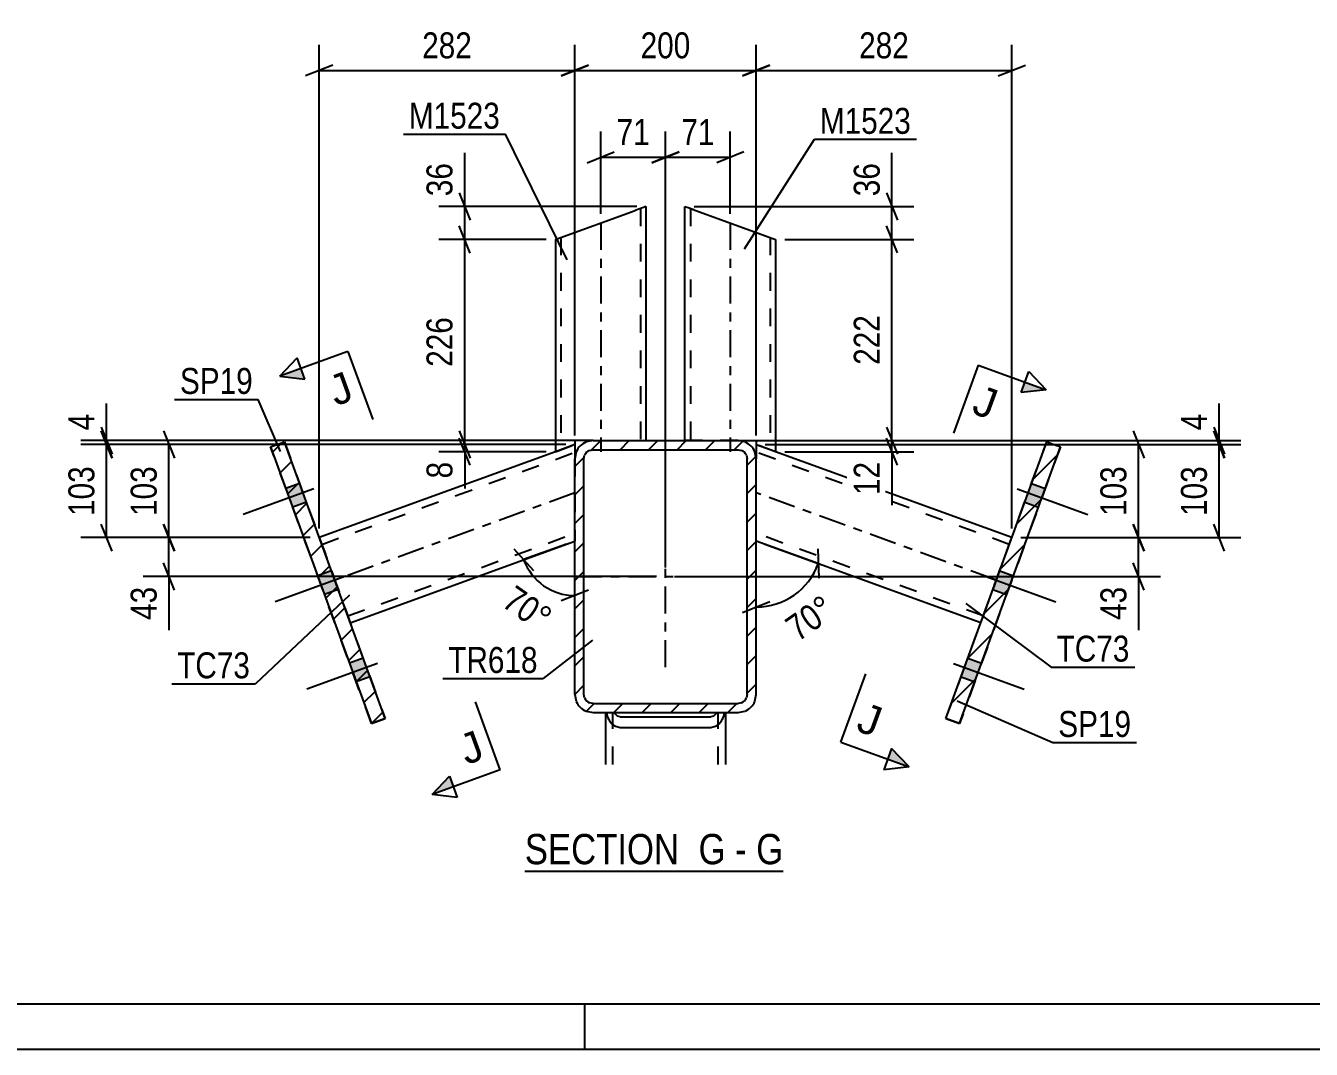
# Model space of a CAD drawing. Header units: millimetres. Extents: x -93 to 748, y -451 to 143.
# Drawn here: x 266 to 407.8, y -450.9 to -337.9 of the extents above; entities that cross this region are included whole.
import ezdxf

# ---------------------------------------------------------------- set-up
doc = ezdxf.new("R2010")
doc.units = ezdxf.units.MM
doc.linetypes.add('DXK_LINE_DOT2', pattern=[3.9198, 1.9599, -1.9599])
doc.linetypes.add('DXK_LINE_DOT3', pattern=[5.9187, 2.979, -0.9799, 0.9799, -0.9799])
doc.styles.add('Arial', font='ARIAL.TTF', dxfattribs={"height": 0.2})
doc.styles.add('Arial Narrow', font='ARIALN.TTF', dxfattribs={"height": 0.2})

# ---------------------------------------------------------------- blocks, each defined once
blk = doc.blocks.new('Unknown-761544515-18 - 4533')
at = {"color": 6, "linetype": 'Continuous'}
blk.add_line((321.03, -431.19), (349.53, -431.19), dxfattribs=at)
at = {"color": 0, "linetype": 'Continuous'}
for points in [[(339.14, -430.44), (339.14, -426.94), (321.03, -426.94), (321.03, -430.44)], [(343.17, -430.44), (343.17, -426.94), (340.19, -426.94), (340.19, -430.44)], [(345.5, -430.44), (345.5, -426.94), (344.22, -426.94), (344.22, -430.44)], [(349.53, -430.44), (349.53, -426.94), (346.55, -426.94), (346.55, -430.44)]]:
    blk.add_wipeout(points, dxfattribs=at)
at = {"color": 7, "linetype": 'Continuous', "style": 'Arial Narrow'}
for s, p in [('SECTION ', (321.03, -430.44)), ('G', (340.19, -430.44)), ('G', (346.55, -430.44)), ('-', (344.22, -430.44))]:
    blk.add_text(s, height=3.34, dxfattribs=at).set_placement(p)
blk = doc.blocks.new('Unknown-761544515-1135')
at = {"color": 5, "linetype": 'Continuous'}
for p, q in [((-88.35, -445.85), (742.65, -445.85)), ((327.65, -450.85), (327.65, -445.85)), ((-93.35, -450.85), (747.65, -450.85))]:
    blk.add_line(p, q, dxfattribs=at)
blk = doc.blocks.new('Part-761544515-4595 - 4533')
at = {"color": 2, "linetype": 'Continuous'}
for p, q in [((338.69, -383.71), (338.69, -357.88)), ((338.69, -357.88), (338.78, -357.91)), ((338.78, -357.91), (339.04, -358)), ((339.04, -358), (339.89, -358.31)), ((339.89, -358.31), (348.69, -361.51)), ((348.69, -361.51), (348.69, -384.93)), ((344.55, -383.71), (346.55, -383.71)), ((346.55, -383.71), (346.55, -384.15)), ((346.55, -384.15), (348.6, -384.89)), ((348.69, -384.93), (348.6, -384.89))]:
    blk.add_line(p, q, dxfattribs=at)
at = {"color": 7, "linetype": 'DXK_LINE_DOT2'}
for p, q in [((339.04, -358), (339.66, -358.23)), ((339.29, -358.09), (339.29, -383.71)), ((339.29, -358.09), (339.33, -358.11)), ((339.43, -358.14), (339.89, -358.31)), ((348.09, -361.3), (348.09, -384.71)), ((344.55, -383.71), (338.69, -383.71))]:
    blk.add_line(p, q, dxfattribs=at)
at = {"color": 7, "linetype": 'DXK_LINE_DOT3'}
blk.add_line((343.69, -359.7), (343.69, -384.93), dxfattribs=at)
blk = doc.blocks.new('Bolt-761544515-4604 - 4533')
at = {"linetype": 'Continuous'}
for points in [[(296.94, -390.51), (296.18, -388.44), (294.68, -388.99), (295.43, -391.05)], [(296.94, -390.51), (296.18, -388.44), (294.68, -388.99), (295.43, -391.05)], [(296.94, -390.51), (296.18, -388.44), (294.68, -388.99), (295.43, -391.05)], [(300.44, -400.14), (299.69, -398.07), (298.19, -398.62), (298.94, -400.69)], [(300.44, -400.14), (299.69, -398.07), (298.19, -398.62), (298.94, -400.69)], [(303.95, -409.77), (303.19, -407.7), (301.69, -408.25), (302.44, -410.32)], [(303.95, -409.77), (303.19, -407.7), (301.69, -408.25), (302.44, -410.32)], [(303.95, -409.77), (303.19, -407.7), (301.69, -408.25), (302.44, -410.32)]]:
    blk.add_hatch(color=1, dxfattribs=at).paths.add_polyline_path(points)
at = {"color": 1, "linetype": 'Continuous'}
for p, q in [((296.18, -388.44), (294.68, -388.99)), ((296.18, -388.44), (294.68, -388.99)), ((296.18, -388.44), (294.68, -388.99)), ((297.78, -389.03), (289.98, -391.87)), ((297.78, -389.03), (289.98, -391.87)), ((297.78, -389.03), (289.98, -391.87)), ((296.94, -390.51), (295.43, -391.05)), ((296.94, -390.51), (295.43, -391.05)), ((296.94, -390.51), (295.43, -391.05)), ((299.69, -398.07), (298.19, -398.62)), ((299.69, -398.07), (298.19, -398.62)), ((301.29, -398.66), (293.49, -401.5)), ((301.29, -398.66), (293.49, -401.5)), ((300.44, -400.14), (298.94, -400.69)), ((300.44, -400.14), (298.94, -400.69)), ((304.79, -408.29), (296.99, -411.13)), ((304.79, -408.29), (296.99, -411.13)), ((304.79, -408.29), (296.99, -411.13)), ((303.19, -407.7), (301.69, -408.25)), ((303.19, -407.7), (301.69, -408.25)), ((303.19, -407.7), (301.69, -408.25)), ((303.95, -409.77), (302.44, -410.32)), ((303.95, -409.77), (302.44, -410.32)), ((303.95, -409.77), (302.44, -410.32))]:
    blk.add_line(p, q, dxfattribs=at)
blk = doc.blocks.new('Part-761544515-4580 - 4533')
at = {"color": 2, "linetype": 'Continuous'}
for p, q in [((324.49, -361.48), (333.2, -358.31)), ((334.4, -357.88), (333.2, -358.31)), ((334.4, -383.71), (334.4, -357.88)), ((324.4, -361.52), (324.49, -361.48)), ((324.4, -361.52), (324.4, -384.93)), ((326.55, -384.15), (324.4, -384.93)), ((328.55, -383.71), (326.55, -383.71)), ((326.55, -383.71), (326.55, -384.15))]:
    blk.add_line(p, q, dxfattribs=at)
at = {"color": 7, "linetype": 'DXK_LINE_DOT2'}
for p, q in [((333.8, -358.09), (333.8, -383.71)), ((325, -361.3), (325.05, -361.28)), ((325, -361.3), (325, -384.71)), ((328.55, -383.71), (334.4, -383.71))]:
    blk.add_line(p, q, dxfattribs=at)
at = {"color": 7, "linetype": 'DXK_LINE_DOT3'}
blk.add_line((329.4, -359.7), (329.4, -384.93), dxfattribs=at)
blk = doc.blocks.new('Bolt-761544515-4598 - 4533')
at = {"linetype": 'Continuous'}
for points in [[(376.91, -388.44), (376.16, -390.51), (377.66, -391.05), (378.41, -388.99)], [(376.91, -388.44), (376.16, -390.51), (377.66, -391.05), (378.41, -388.99)], [(376.91, -388.44), (376.16, -390.51), (377.66, -391.05), (378.41, -388.99)], [(373.4, -398.07), (372.65, -400.14), (374.15, -400.69), (374.91, -398.62)], [(373.4, -398.07), (372.65, -400.14), (374.15, -400.69), (374.91, -398.62)], [(369.9, -407.7), (369.14, -409.77), (370.65, -410.32), (371.4, -408.25)], [(369.9, -407.7), (369.14, -409.77), (370.65, -410.32), (371.4, -408.25)], [(369.9, -407.7), (369.14, -409.77), (370.65, -410.32), (371.4, -408.25)]]:
    blk.add_hatch(color=1, dxfattribs=at).paths.add_polyline_path(points)
at = {"color": 1, "linetype": 'Continuous'}
for p, q in [((376.91, -388.44), (378.41, -388.99)), ((376.91, -388.44), (378.41, -388.99)), ((376.91, -388.44), (378.41, -388.99)), ((375.31, -389.03), (383.11, -391.87)), ((375.31, -389.03), (383.11, -391.87)), ((375.31, -389.03), (383.11, -391.87)), ((376.16, -390.51), (377.66, -391.05)), ((376.16, -390.51), (377.66, -391.05)), ((376.16, -390.51), (377.66, -391.05)), ((373.4, -398.07), (374.91, -398.62)), ((373.4, -398.07), (374.91, -398.62)), ((371.81, -398.66), (379.6, -401.5)), ((371.81, -398.66), (379.6, -401.5)), ((372.65, -400.14), (374.15, -400.69)), ((372.65, -400.14), (374.15, -400.69)), ((368.3, -408.29), (376.1, -411.13)), ((368.3, -408.29), (376.1, -411.13)), ((368.3, -408.29), (376.1, -411.13)), ((369.9, -407.7), (371.4, -408.25)), ((369.9, -407.7), (371.4, -408.25)), ((369.9, -407.7), (371.4, -408.25)), ((369.14, -409.77), (370.65, -410.32)), ((369.14, -409.77), (370.65, -410.32)), ((369.14, -409.77), (370.65, -410.32))]:
    blk.add_line(p, q, dxfattribs=at)
blk = doc.blocks.new('Part-761544515-4698 - 4533')
at = {"linetype": 'Continuous'}
h = blk.add_hatch(dxfattribs=at)
h.set_pattern_fill('', scale=0.7, style=0, pattern_type=0)
h.set_pattern_definition([(45, (368.9726, -414.922), (-1.57154, 1.57154), [])])
h.paths.add_polyline_path([(367.47, -414.37), (368.97, -414.92), (380.09, -384.38), (378.58, -383.83)])
at = {"color": 7, "linetype": 'DXK_LINE_DOT2'}
for p, q in [((367.47, -414.37), (378.58, -383.83)), ((378.58, -383.83), (380.09, -384.38)), ((380.09, -384.38), (368.97, -414.92)), ((368.97, -414.92), (367.47, -414.37))]:
    blk.add_line(p, q, dxfattribs=at)
at = {"color": 2, "linetype": 'Continuous'}
for p, q in [((367.47, -414.37), (378.58, -383.83)), ((378.58, -383.83), (380.09, -384.38)), ((368.97, -414.92), (380.09, -384.38)), ((367.47, -414.37), (368.97, -414.92))]:
    blk.add_line(p, q, dxfattribs=at)
blk = doc.blocks.new('Part-761544515-4638 - 4533')
at = {"linetype": 'Continuous'}
h = blk.add_hatch(dxfattribs=at)
h.set_pattern_fill('', scale=0.7, style=0, pattern_type=0)
h.set_pattern_definition([(45, (326.5458, -411.709), (-1.57154, 1.57154), [])])
h.paths.add_polyline_path([(326.55, -385.71), (326.55, -411.71), (326.7, -412.47), (327.13, -413.12), (327.78, -413.56), (328.55, -413.71), (344.55, -413.71), (345.31, -413.56), (345.96, -413.12), (346.39, -412.47), (346.55, -411.71), (346.55, -385.71), (346.39, -384.94), (345.96, -384.29), (345.31, -383.86), (344.55, -383.71), (328.55, -383.71), (327.78, -383.86), (327.13, -384.29), (326.7, -384.94)])
h.paths.add_polyline_path([(327.84, -385), (328.16, -384.79), (328.55, -384.71), (344.55, -384.71), (344.93, -384.79), (345.25, -385), (345.47, -385.33), (345.55, -385.71), (345.55, -411.71), (345.47, -412.09), (345.25, -412.42), (344.93, -412.63), (344.55, -412.71), (328.55, -412.71), (328.16, -412.63), (327.84, -412.42), (327.62, -412.09), (327.55, -411.71), (327.55, -385.71), (327.62, -385.33)])
at = {"color": 2, "linetype": 'Continuous'}
for p, q in [((328.55, -383.71), (327.78, -383.86)), ((328.55, -383.71), (344.55, -383.71)), ((345.31, -383.86), (344.55, -383.71)), ((326.7, -384.94), (326.55, -385.71)), ((327.55, -385.71), (327.62, -385.33)), ((328.16, -384.79), (328.55, -384.71)), ((328.55, -384.71), (344.55, -384.71)), ((344.55, -384.71), (344.93, -384.79)), ((345.47, -385.33), (345.55, -385.71)), ((346.55, -385.71), (346.39, -384.94)), ((326.55, -411.71), (326.55, -385.71)), ((327.55, -411.71), (327.55, -385.71)), ((345.55, -411.71), (345.55, -385.71)), ((346.55, -411.71), (346.55, -385.71)), ((326.55, -411.71), (326.7, -412.47)), ((327.62, -412.09), (327.55, -411.71)), ((345.55, -411.71), (345.47, -412.09)), ((346.39, -412.47), (346.55, -411.71)), ((327.78, -413.56), (328.55, -413.71)), ((328.55, -412.71), (328.16, -412.63)), ((328.55, -412.71), (344.55, -412.71)), ((328.55, -413.71), (344.55, -413.71)), ((344.93, -412.63), (344.55, -412.71)), ((344.55, -413.71), (345.31, -413.56))]:
    blk.add_line(p, q, dxfattribs=at)
at = {"color": 7, "linetype": 'DXK_LINE_DOT3'}
for p, q in [((336.55, -408.71), (336.55, -388.71)), ((326.55, -398.71), (346.55, -398.71))]:
    blk.add_line(p, q, dxfattribs=at)
at = {"color": 2, "linetype": 'Continuous'}
for centre, radius, start, end in [((328.55, -385.71), 2, 112.5, 157.5), ((344.55, -385.71), 2, 22.5, 67.5), ((328.55, -385.71), 1, 112.5, 157.5), ((344.55, -385.71), 1, 22.5, 67.5), ((328.55, -411.71), 2, 202.5, 247.5), ((328.55, -411.71), 1, 202.5, 247.5), ((344.55, -411.71), 1, 292.5, 337.5), ((344.55, -411.71), 2, 292.5, 337.5)]:
    blk.add_arc(centre, radius, start, end, dxfattribs=at)
blk = doc.blocks.new('Part-761544515-4648 - 4533')
at = {"color": 2, "linetype": 'Continuous'}
for p, q in [((346.55, -384.15), (346.55, -385.71)), ((374.74, -394.41), (348.69, -384.93)), ((371.32, -403.8), (346.55, -394.79))]:
    blk.add_line(p, q, dxfattribs=at)
at = {"color": 7, "linetype": 'DXK_LINE_DOT2'}
for p, q in [((348.69, -384.93), (346.55, -384.15)), ((346.55, -384.15), (346.55, -384.64)), ((374.46, -395.16), (346.55, -385)), ((346.55, -394.79), (346.55, -385.71)), ((371.59, -403.05), (346.55, -393.94)), ((371.32, -403.8), (374.74, -394.41))]:
    blk.add_line(p, q, dxfattribs=at)
at = {"color": 7, "linetype": 'DXK_LINE_DOT3'}
blk.add_line((373.03, -399.1), (346.55, -389.47), dxfattribs=at)
blk = doc.blocks.new('Part-761544515-4683 - 4533')
at = {"color": 2, "linetype": 'Continuous'}
for p, q in [((329.95, -419.43), (329.95, -413.71)), ((330.04, -413.71), (330.07, -413.92)), ((330.98, -413.85), (330.92, -413.71)), ((331.24, -414.1), (330.98, -413.85)), ((342.11, -413.85), (341.85, -414.1)), ((342.18, -413.71), (342.11, -413.85)), ((343.02, -413.92), (343.05, -413.71)), ((343.15, -413.71), (343.15, -419.43)), ((330.93, -415.18), (331.55, -415.36)), ((331.55, -414.19), (331.24, -414.1)), ((331.55, -414.19), (341.55, -414.19)), ((331.55, -415.36), (341.55, -415.36)), ((341.85, -414.1), (341.55, -414.19)), ((341.55, -415.36), (342.16, -415.18))]:
    blk.add_line(p, q, dxfattribs=at)
at = {"color": 7, "linetype": 'DXK_LINE_DOT2'}
for p, q in [((329.95, -413.71), (343.15, -413.71)), ((330.75, -419.43), (330.75, -413.71)), ((342.35, -419.43), (342.35, -413.71))]:
    blk.add_line(p, q, dxfattribs=at)
at = {"color": 2, "linetype": 'Continuous'}
for centre, start, end in [((332.14, -413.43), 193.2949, 235.5336), ((340.95, -413.43), 304.4664, 346.7051)]:
    blk.add_arc(centre, 2.13, start, end, dxfattribs=at)
blk = doc.blocks.new('Part-761544515-4703 - 4533')
at = {"linetype": 'Continuous'}
h = blk.add_hatch(dxfattribs=at)
h.set_pattern_fill('', scale=0.7, style=0, pattern_type=0)
h.set_pattern_definition([(45, (304.1195, -414.9222), (-1.57154, 1.57154), [])])
h.paths.add_polyline_path([(293, -384.38), (304.12, -414.92), (305.62, -414.37), (294.51, -383.83)])
at = {"color": 7, "linetype": 'DXK_LINE_DOT2'}
for p, q in [((293, -384.38), (294.51, -383.83)), ((294.51, -383.83), (305.62, -414.37)), ((304.12, -414.92), (293, -384.38)), ((305.62, -414.37), (304.12, -414.92))]:
    blk.add_line(p, q, dxfattribs=at)
at = {"color": 2, "linetype": 'Continuous'}
for p, q in [((293, -384.38), (294.51, -383.83)), ((305.62, -414.37), (294.51, -383.83)), ((293, -384.38), (304.12, -414.92)), ((304.12, -414.92), (305.62, -414.37))]:
    blk.add_line(p, q, dxfattribs=at)
blk = doc.blocks.new('Part-761544515-4718 - 4533')
at = {"color": 7, "linetype": 'DXK_LINE_DOT2'}
for p, q in [((324.4, -384.93), (326.55, -384.15)), ((298.63, -395.16), (326.55, -385)), ((326.55, -385.71), (326.55, -394.79)), ((301.5, -403.05), (326.55, -393.94)), ((298.36, -394.41), (301.78, -403.8))]:
    blk.add_line(p, q, dxfattribs=at)
at = {"color": 2, "linetype": 'Continuous'}
for p, q in [((326.55, -384.15), (326.55, -385.71)), ((324.4, -384.93), (298.36, -394.41)), ((301.78, -403.8), (326.55, -394.79))]:
    blk.add_line(p, q, dxfattribs=at)
at = {"color": 7, "linetype": 'DXK_LINE_DOT3'}
blk.add_line((326.55, -389.47), (300.07, -399.1), dxfattribs=at)
blk = doc.blocks.new('StraightDimension-761544515-4933 - 4533')
at = {"color": 7, "linetype": 'Continuous'}
for p, q in [((362.12, -363.01), (360.92, -360.01)), ((349.69, -361.51), (363.92, -361.51)), ((361.52, -383.71), (361.52, -361.51)), ((360.92, -382.21), (362.12, -385.21)), ((347.55, -383.71), (363.92, -383.71))]:
    blk.add_line(p, q, dxfattribs=at)
at = {"color": 0}
blk.add_wipeout([(360.77, -369.27), (356.57, -369.27), (356.57, -375.95), (360.77, -375.95)], dxfattribs=at)
at = {"color": 3, "style": 'Arial Narrow'}
blk.add_text('222', height=2.863, rotation=90.0002, dxfattribs=at).set_placement((360.17, -375.35))
blk = doc.blocks.new('StraightDimension-761544515-4742 - 4533')
at = {"color": 7, "linetype": 'Continuous'}
for p, q in [((397.6, -383.71), (397.6, -379.63)), ((397.6, -383.71), (397.6, -379.63)), ((397, -382.21), (398.2, -385.21)), ((398.2, -385.65), (397, -382.65)), ((345.15, -383.71), (400, -383.71)), ((347.55, -384.15), (400, -384.15)), ((397.6, -384.15), (397.6, -383.71))]:
    blk.add_line(p, q, dxfattribs=at)
at = {"color": 0}
blk.add_wipeout([(396.85, -380.16), (392.65, -380.16), (392.65, -383.18), (396.85, -383.18)], dxfattribs=at)
at = {"color": 3, "style": 'Arial Narrow'}
blk.add_text('4', height=2.86, rotation=90.0002, dxfattribs=at).set_placement((396.25, -382.58))
blk = doc.blocks.new('StraightDimension-761544515-4913 - 4533')
at = {"color": 7, "linetype": 'Continuous'}
for p, q in [((361.52, -357.88), (361.52, -351.97)), ((361.52, -357.88), (361.52, -351.97)), ((360.92, -356.38), (362.12, -359.38)), ((339.69, -357.88), (363.92, -357.88)), ((361.52, -361.51), (361.52, -357.88)), ((362.12, -363.01), (360.92, -360.01)), ((349.69, -361.51), (363.92, -361.51))]:
    blk.add_line(p, q, dxfattribs=at)
at = {"color": 0}
blk.add_wipeout([(360.77, -352.49), (356.57, -352.49), (356.57, -357.35), (360.77, -357.35)], dxfattribs=at)
at = {"color": 3, "style": 'Arial Narrow'}
blk.add_text('36', height=2.863, rotation=90.0002, dxfattribs=at).set_placement((360.17, -356.75))
blk = doc.blocks.new('StraightDimension-761544515-4870 - 4533')
at = {"color": 7, "linetype": 'Continuous'}
for p, q in [((315, -363.02), (313.8, -360.02)), ((323.4, -361.52), (311.55, -361.52)), ((314.4, -384.15), (314.4, -361.52)), ((313.8, -382.65), (315, -385.65)), ((325.55, -384.15), (311.55, -384.15))]:
    blk.add_line(p, q, dxfattribs=at)
at = {"color": 0}
blk.add_wipeout([(313.65, -369.49), (309.45, -369.49), (309.45, -376.17), (313.65, -376.17)], dxfattribs=at)
at = {"color": 3, "style": 'Arial Narrow'}
blk.add_text('226', height=2.863, rotation=90.0002, dxfattribs=at).set_placement((313.05, -375.57))
blk = doc.blocks.new('StraightDimension-761544515-4779 - 4533')
at = {"color": 7, "linetype": 'Continuous'}
for p, q in [((274.91, -383.71), (274.91, -379.63)), ((274.91, -383.71), (274.91, -379.63)), ((274.31, -382.21), (275.51, -385.21)), ((275.51, -385.65), (274.31, -382.65)), ((327.95, -383.71), (272.06, -383.71)), ((325.55, -384.15), (272.06, -384.15)), ((274.91, -384.15), (274.91, -383.71))]:
    blk.add_line(p, q, dxfattribs=at)
at = {"color": 0}
blk.add_wipeout([(274.16, -380.16), (269.96, -380.16), (269.96, -383.18), (274.16, -383.18)], dxfattribs=at)
at = {"color": 3, "style": 'Arial Narrow'}
blk.add_text('4', height=2.86, rotation=90.0002, dxfattribs=at).set_placement((273.56, -382.58))
blk = doc.blocks.new('StraightDimension-761544515-4762 - 4533')
at = {"color": 7, "linetype": 'Continuous'}
for p, q in [((274.31, -382.65), (275.51, -385.65)), ((325.55, -384.15), (272.06, -384.15)), ((274.91, -394.41), (274.91, -384.15)), ((275.51, -395.91), (274.31, -392.91)), ((297.36, -394.41), (272.06, -394.41))]:
    blk.add_line(p, q, dxfattribs=at)
at = {"color": 0}
blk.add_wipeout([(274.16, -385.93), (269.96, -385.93), (269.96, -392.62), (274.16, -392.62)], dxfattribs=at)
at = {"color": 3, "style": 'Arial Narrow'}
blk.add_text('103', height=2.863, rotation=90.0002, dxfattribs=at).set_placement((273.56, -392.02))
blk = doc.blocks.new('StraightDimension-761544515-4893 - 4533')
at = {"color": 7, "linetype": 'Continuous'}
for p, q in [((313.8, -382.65), (315, -385.65)), ((325.55, -384.15), (311.55, -384.15)), ((315, -386.43), (313.8, -383.43)), ((314.4, -384.93), (314.4, -384.15)), ((323.4, -384.93), (311.55, -384.93)), ((314.4, -384.93), (314.4, -389)), ((314.4, -384.93), (314.4, -389))]:
    blk.add_line(p, q, dxfattribs=at)
at = {"color": 0}
blk.add_wipeout([(313.65, -385.45), (309.45, -385.45), (309.45, -388.48), (313.65, -388.48)], dxfattribs=at)
at = {"color": 3, "style": 'Arial Narrow'}
blk.add_text('8', height=2.86, rotation=90.0002, dxfattribs=at).set_placement((313.05, -387.88))
blk = doc.blocks.new('StraightDimension-761544515-4956 - 4533')
at = {"color": 7, "linetype": 'Continuous'}
for p, q in [((360.92, -382.21), (362.12, -385.21)), ((347.55, -383.71), (363.92, -383.71)), ((362.12, -386.43), (360.92, -383.43)), ((361.52, -384.93), (361.52, -383.71)), ((349.69, -384.93), (363.92, -384.93)), ((361.52, -384.93), (361.52, -390.83)), ((361.52, -384.93), (361.52, -390.83))]:
    blk.add_line(p, q, dxfattribs=at)
at = {"color": 0}
blk.add_wipeout([(360.77, -385.45), (356.57, -385.45), (356.57, -390.31), (360.77, -390.31)], dxfattribs=at)
at = {"color": 3, "style": 'Arial Narrow'}
blk.add_text('12', height=2.863, rotation=90.0002, dxfattribs=at).set_placement((360.17, -389.71))
blk = doc.blocks.new('AngleDimension-761544515-4846 - 4533')
at = {"color": 7, "linetype": 'Continuous'}
for p, q in [((320.9, -396.84), (326.55, -394.79)), ((325.61, -395.13), (320.9, -396.84)), ((326.55, -400.8), (326.55, -394.79)), ((319.82, -395.64), (321.98, -398.05)), ((328.05, -400.2), (325.05, -401.4))]:
    blk.add_line(p, q, dxfattribs=at)
blk.add_arc((326.55, -394.79), 6.01, 200, 270, dxfattribs=at)
at = {"color": 0}
blk.add_wipeout([(322.82, -405.74), (325.23, -402.3), (319.94, -398.6), (317.53, -402.04)], dxfattribs=at)
at = {"color": 3, "style": 'Arial Narrow'}
blk.add_text('70°', height=2.863, rotation=-35.002, dxfattribs=at).set_placement((318.36, -401.89))
blk = doc.blocks.new('StraightDimension-761544515-4816 - 4533')
at = {"color": 7, "linetype": 'Continuous'}
for p, q in [((326.55, -383.15), (326.55, -340.04)), ((346.55, -383.15), (346.55, -340.04)), ((328.05, -342.29), (325.05, -343.49)), ((326.55, -342.89), (346.55, -342.89)), ((345.05, -343.49), (348.05, -342.29))]:
    blk.add_line(p, q, dxfattribs=at)
at = {"color": 0}
blk.add_wipeout([(339.89, -342.14), (339.89, -337.94), (333.2, -337.94), (333.2, -342.14)], dxfattribs=at)
at = {"color": 3, "style": 'Arial Narrow'}
blk.add_text('200', height=2.863, dxfattribs=at).set_placement((333.8, -341.54))
blk = doc.blocks.new('StraightDimension-761544515-4726 - 4533')
at = {"color": 7, "linetype": 'Continuous'}
for p, q in [((397, -382.65), (398.2, -385.65)), ((347.55, -384.15), (400, -384.15)), ((397.6, -394.41), (397.6, -384.15)), ((398.2, -395.91), (397, -392.91)), ((375.74, -394.41), (400, -394.41))]:
    blk.add_line(p, q, dxfattribs=at)
at = {"color": 0}
blk.add_wipeout([(396.85, -385.93), (392.65, -385.93), (392.65, -392.62), (396.85, -392.62)], dxfattribs=at)
at = {"color": 3, "style": 'Arial Narrow'}
blk.add_text('103', height=2.863, rotation=90.0002, dxfattribs=at).set_placement((396.25, -392.02))
blk = doc.blocks.new('StraightDimension-761544515-4976 - 4533')
at = {"color": 7, "linetype": 'Continuous'}
for p, q in [((329.4, -358.69), (329.4, -349.61)), ((336.55, -397.71), (336.55, -349.61)), ((327.9, -353.06), (330.9, -351.86)), ((329.4, -352.46), (336.55, -352.46)), ((338.05, -351.86), (335.05, -353.06))]:
    blk.add_line(p, q, dxfattribs=at)
at = {"color": 0}
blk.add_wipeout([(335.4, -351.71), (335.4, -347.51), (330.55, -347.51), (330.55, -351.71)], dxfattribs=at)
at = {"color": 3, "style": 'Arial Narrow'}
blk.add_text('71', height=2.863, dxfattribs=at).set_placement((331.15, -351.11))
blk = doc.blocks.new('AngleDimension-761544515-4799 - 4533')
at = {"color": 7, "linetype": 'Continuous'}
for p, q in [((353.39, -397.28), (346.55, -394.79)), ((346.55, -402.07), (346.55, -394.79)), ((347.49, -395.13), (353.39, -397.28)), ((353.34, -395.66), (353.44, -398.89)), ((345.05, -402.67), (348.05, -401.47))]:
    blk.add_line(p, q, dxfattribs=at)
blk.add_arc((346.55, -394.79), 7.28, 270, 340, dxfattribs=at)
at = {"color": 0}
blk.add_wipeout([(356.29, -403.08), (353.88, -399.64), (348.59, -403.34), (351, -406.78)], dxfattribs=at)
at = {"color": 3, "style": 'Arial Narrow'}
blk.add_text('70°', height=2.863, rotation=35.002, dxfattribs=at).set_placement((351.15, -405.95))
blk = doc.blocks.new('StraightDimension-761544515-4803 - 4533')
at = {"color": 7, "linetype": 'Continuous'}
for p, q in [((298.36, -393.41), (298.36, -340.04)), ((326.55, -383.15), (326.55, -340.04)), ((299.86, -342.29), (296.86, -343.49)), ((298.36, -342.89), (326.55, -342.89)), ((325.05, -343.49), (328.05, -342.29))]:
    blk.add_line(p, q, dxfattribs=at)
at = {"color": 0}
blk.add_wipeout([(315.79, -342.14), (315.79, -337.94), (309.11, -337.94), (309.11, -342.14)], dxfattribs=at)
at = {"color": 3, "style": 'Arial Narrow'}
blk.add_text('282', height=2.863, dxfattribs=at).set_placement((309.71, -341.54))
blk = doc.blocks.new('StraightDimension-761544515-4832 - 4533')
at = {"color": 7, "linetype": 'Continuous'}
for p, q in [((346.55, -383.15), (346.55, -340.04)), ((374.74, -393.41), (374.74, -340.04)), ((348.05, -342.29), (345.05, -343.49)), ((346.55, -342.89), (374.74, -342.89)), ((373.24, -343.49), (376.24, -342.29))]:
    blk.add_line(p, q, dxfattribs=at)
at = {"color": 0}
blk.add_wipeout([(363.98, -342.14), (363.98, -337.94), (357.3, -337.94), (357.3, -342.14)], dxfattribs=at)
at = {"color": 3, "style": 'Arial Narrow'}
blk.add_text('282', height=2.863, dxfattribs=at).set_placement((357.9, -341.54))
blk = doc.blocks.new('StraightDimension-761544515-4850 - 4533')
at = {"color": 7, "linetype": 'Continuous'}
for p, q in [((314.4, -357.88), (314.4, -351.97)), ((314.4, -357.88), (314.4, -351.97)), ((313.8, -356.38), (315, -359.38)), ((333.4, -357.88), (311.55, -357.88)), ((314.4, -361.52), (314.4, -357.88)), ((315, -363.02), (313.8, -360.02)), ((323.4, -361.52), (311.55, -361.52))]:
    blk.add_line(p, q, dxfattribs=at)
at = {"color": 0}
blk.add_wipeout([(313.65, -352.49), (309.45, -352.49), (309.45, -357.35), (313.65, -357.35)], dxfattribs=at)
at = {"color": 3, "style": 'Arial Narrow'}
blk.add_text('36', height=2.863, rotation=90.0002, dxfattribs=at).set_placement((313.05, -356.75))
blk = doc.blocks.new('StraightDimension-761544515-4993 - 4533')
at = {"color": 7, "linetype": 'Continuous'}
for p, q in [((336.55, -397.71), (336.55, -349.61)), ((343.69, -358.69), (343.69, -349.61)), ((335.05, -353.06), (338.05, -351.86)), ((336.55, -352.46), (343.69, -352.46)), ((345.19, -351.86), (342.19, -353.06))]:
    blk.add_line(p, q, dxfattribs=at)
at = {"color": 0}
blk.add_wipeout([(342.55, -351.71), (342.55, -347.51), (337.69, -347.51), (337.69, -351.71)], dxfattribs=at)
at = {"color": 3, "style": 'Arial Narrow'}
blk.add_text('71', height=2.863, dxfattribs=at).set_placement((338.29, -351.11))
blk = doc.blocks.new('StraightDimension-761544515-5011 - 4533')
at = {"color": 7, "linetype": 'Continuous'}
for p, q in [((281.18, -392.91), (282.38, -395.91)), ((297.36, -394.41), (278.93, -394.41)), ((281.78, -398.71), (281.78, -394.41)), ((282.38, -400.21), (281.18, -397.21)), ((335.55, -398.71), (278.93, -398.71)), ((281.78, -398.71), (281.78, -404.62)), ((281.78, -398.71), (281.78, -404.62))]:
    blk.add_line(p, q, dxfattribs=at)
at = {"color": 0}
blk.add_wipeout([(281.03, -399.23), (276.83, -399.23), (276.83, -404.09), (281.03, -404.09)], dxfattribs=at)
at = {"color": 3, "style": 'Arial Narrow'}
blk.add_text('43', height=2.863, rotation=90.0002, dxfattribs=at).set_placement((280.43, -403.49))
blk = doc.blocks.new('StraightDimension-761544515-5035 - 4533')
at = {"color": 7, "linetype": 'Continuous'}
for p, q in [((281.18, -382.65), (282.38, -385.65)), ((325.55, -384.15), (278.93, -384.15)), ((281.78, -394.41), (281.78, -384.15)), ((282.38, -395.91), (281.18, -392.91)), ((297.36, -394.41), (278.93, -394.41))]:
    blk.add_line(p, q, dxfattribs=at)
at = {"color": 0}
blk.add_wipeout([(281.03, -385.93), (276.83, -385.93), (276.83, -392.62), (281.03, -392.62)], dxfattribs=at)
at = {"color": 3, "style": 'Arial Narrow'}
blk.add_text('103', height=2.863, rotation=90.0002, dxfattribs=at).set_placement((280.43, -392.02))
blk = doc.blocks.new('StraightDimension-761544515-5056 - 4533')
at = {"color": 7, "linetype": 'Continuous'}
for p, q in [((388.12, -382.65), (389.32, -385.65)), ((347.55, -384.15), (391.12, -384.15)), ((388.72, -394.41), (388.72, -384.15)), ((389.32, -395.91), (388.12, -392.91)), ((375.74, -394.41), (391.12, -394.41))]:
    blk.add_line(p, q, dxfattribs=at)
at = {"color": 0}
blk.add_wipeout([(387.97, -385.93), (383.77, -385.93), (383.77, -392.62), (387.97, -392.62)], dxfattribs=at)
at = {"color": 3, "style": 'Arial Narrow'}
blk.add_text('103', height=2.863, rotation=90.0002, dxfattribs=at).set_placement((387.37, -392.02))
blk = doc.blocks.new('StraightDimension-761544515-5076 - 4533')
at = {"color": 7, "linetype": 'Continuous'}
for p, q in [((388.12, -392.91), (389.32, -395.91)), ((375.74, -394.41), (391.12, -394.41)), ((388.72, -398.71), (388.72, -394.41)), ((389.32, -400.21), (388.12, -397.21)), ((337.55, -398.71), (391.12, -398.71)), ((388.72, -398.71), (388.72, -404.62)), ((388.72, -398.71), (388.72, -404.62))]:
    blk.add_line(p, q, dxfattribs=at)
at = {"color": 0}
blk.add_wipeout([(387.97, -399.23), (383.77, -399.23), (383.77, -404.09), (387.97, -404.09)], dxfattribs=at)
at = {"color": 3, "style": 'Arial Narrow'}
blk.add_text('43', height=2.863, rotation=90.0002, dxfattribs=at).set_placement((387.37, -403.49))
blk = doc.blocks.new('Mark-761544515-4714 - 4533')
at = {"color": 0}
blk.add_wipeout([(290.73, -409.93), (290.73, -406.93), (282.69, -406.93), (282.69, -409.93)], dxfattribs=at)
blk.add_wipeout([(290.73, -409.93), (290.73, -406.93), (282.69, -406.93), (282.69, -409.93)], dxfattribs=at)
at = {"color": 30, "linetype": 'Continuous'}
for p in [(301.68, -400.77), (282.09, -410.53)]:
    blk.add_line(p, (291.33, -410.53), dxfattribs=at)
at = {"color": 3, "style": 'Arial Narrow'}
blk.add_text('TC73', height=2.863, dxfattribs=at).set_placement((282.69, -409.93))
blk = doc.blocks.new('Mark-761544515-4591 - 4533')
at = {"color": 0}
blk.add_wipeout([(363.62, -349.87), (363.62, -346.87), (353.57, -346.87), (353.57, -349.87)], dxfattribs=at)
blk.add_wipeout([(363.62, -349.87), (363.62, -346.87), (353.57, -346.87), (353.57, -349.87)], dxfattribs=at)
at = {"color": 30, "linetype": 'Continuous'}
for p, q in [((345.27, -362.57), (352.97, -350.47)), ((352.97, -350.47), (364.22, -350.47))]:
    blk.add_line(p, q, dxfattribs=at)
at = {"color": 3, "style": 'Arial Narrow'}
blk.add_text('M1523', height=2.863, dxfattribs=at).set_placement((353.57, -349.87))
blk = doc.blocks.new('Mark-761544515-4576 - 4533')
at = {"color": 0}
blk.add_wipeout([(318.3, -349.3), (318.3, -346.3), (308.24, -346.3), (308.24, -349.3)], dxfattribs=at)
blk.add_wipeout([(318.3, -349.3), (318.3, -346.3), (308.24, -346.3), (308.24, -349.3)], dxfattribs=at)
at = {"color": 30, "linetype": 'Continuous'}
for p in [(307.64, -349.9), (325.7, -363.76)]:
    blk.add_line(p, (318.9, -349.9), dxfattribs=at)
at = {"color": 3, "style": 'Arial Narrow'}
blk.add_text('M1523', height=2.863, dxfattribs=at).set_placement((308.24, -349.3))
blk = doc.blocks.new('SectionMark-761544515-15680 - 4533')
at = {"linetype": 'Continuous'}
for points in [[(296.35, -375.75), (296.78, -376.93), (294, -376.61)], [(312.73, -420.73), (313.15, -421.91), (310.8, -422.76)]]:
    blk.add_hatch(color=6, dxfattribs=at).paths.add_polyline_path(points)
at = {"color": 6, "linetype": 'Continuous'}
for p, q in [((294, -376.61), (295.93, -374.58)), ((296.78, -376.93), (295.93, -374.58)), ((294, -376.61), (296.78, -376.93)), ((310.8, -422.76), (312.73, -420.73)), ((312.73, -420.73), (313.58, -423.08)), ((313.58, -423.08), (310.8, -422.76))]:
    blk.add_line(p, q, dxfattribs=at)
at = {"color": 0, "linetype": 'Continuous'}
for points in [[(302.38, -379.14), (301.18, -375.86), (298.99, -376.65), (300.18, -379.94)], [(316.78, -418.72), (315.59, -415.44), (313.39, -416.23), (314.59, -419.52)]]:
    blk.add_wipeout(points, dxfattribs=at)
at = {"color": 6, "linetype": 'Continuous'}
for p, q in [((301.52, -373.87), (294, -376.61)), ((301.52, -373.87), (304.26, -381.39)), ((318.32, -420.03), (315.59, -412.51)), ((318.32, -420.03), (310.8, -422.76))]:
    blk.add_line(p, q, dxfattribs=at)
at = {"color": 3, "linetype": 'Continuous', "style": 'Arial'}
for p in [(300.18, -379.94), (314.59, -419.52)]:
    blk.add_text('J', height=3.34, rotation=20.002, dxfattribs=at).set_placement(p)
blk = doc.blocks.new('Mark-761544515-4634 - 4533')
at = {"color": 0}
blk.add_wipeout([(322.45, -409.34), (322.45, -406.34), (312.59, -406.34), (312.59, -409.34)], dxfattribs=at)
blk.add_wipeout([(322.45, -409.34), (322.45, -406.34), (312.59, -406.34), (312.59, -409.34)], dxfattribs=at)
at = {"color": 30, "linetype": 'Continuous'}
for p in [(328.5, -405.74), (311.99, -409.94)]:
    blk.add_line(p, (323.05, -409.94), dxfattribs=at)
at = {"color": 3, "style": 'Arial Narrow'}
blk.add_text('TR618', height=2.863, dxfattribs=at).set_placement((312.59, -409.34))
blk = doc.blocks.new('Mark-761544515-4644 - 4533')
at = {"color": 0}
blk.add_wipeout([(387.72, -408.09), (387.72, -405.09), (379.68, -405.09), (379.68, -408.09)], dxfattribs=at)
blk.add_wipeout([(387.72, -408.09), (387.72, -405.09), (379.68, -405.09), (379.68, -408.09)], dxfattribs=at)
at = {"color": 30, "linetype": 'Continuous'}
for p, q in [((369.65, -401.68), (379.08, -408.69)), ((379.08, -408.69), (388.32, -408.69))]:
    blk.add_line(p, q, dxfattribs=at)
at = {"color": 3, "style": 'Arial Narrow'}
blk.add_text('TC73', height=2.863, dxfattribs=at).set_placement((379.68, -408.09))
blk = doc.blocks.new('Mark-761544515-4694 - 4533')
at = {"color": 0}
blk.add_wipeout([(387.9, -416.4), (387.9, -413.4), (379.86, -413.4), (379.86, -416.4)], dxfattribs=at)
blk.add_wipeout([(387.9, -416.4), (387.9, -413.4), (379.86, -413.4), (379.86, -416.4)], dxfattribs=at)
at = {"color": 30, "linetype": 'Continuous'}
for p, q in [((368.71, -412.4), (379.26, -417)), ((379.26, -417), (388.5, -417))]:
    blk.add_line(p, q, dxfattribs=at)
at = {"color": 3, "style": 'Arial Narrow'}
blk.add_text('SP19', height=2.863, dxfattribs=at).set_placement((379.86, -416.4))
blk = doc.blocks.new('Mark-761544515-4699 - 4533')
at = {"color": 0}
blk.add_wipeout([(291.04, -378.56), (291.04, -375.56), (283, -375.56), (283, -378.56)], dxfattribs=at)
blk.add_wipeout([(291.04, -378.56), (291.04, -375.56), (283, -375.56), (283, -378.56)], dxfattribs=at)
at = {"color": 30, "linetype": 'Continuous'}
for p in [(282.4, -379.16), (294.1, -384.9)]:
    blk.add_line(p, (291.64, -379.16), dxfattribs=at)
at = {"color": 3, "style": 'Arial Narrow'}
blk.add_text('SP19', height=2.863, dxfattribs=at).set_placement((283, -378.56))
blk = doc.blocks.new('SectionMark-761544515-15749 - 4533')
at = {"linetype": 'Continuous'}
for points in [[(375.77, -378.42), (376.19, -377.25), (378.54, -378.1)], [(361.05, -418.85), (361.48, -417.67), (363.4, -419.7)]]:
    blk.add_hatch(color=6, dxfattribs=at).paths.add_polyline_path(points)
at = {"color": 6, "linetype": 'Continuous'}
for p, q in [((375.77, -378.42), (376.62, -376.07)), ((376.62, -376.07), (378.54, -378.1)), ((378.54, -378.1), (375.77, -378.42)), ((361.48, -417.67), (360.62, -420.02)), ((363.4, -419.7), (361.48, -417.67)), ((363.4, -419.7), (360.62, -420.02))]:
    blk.add_line(p, q, dxfattribs=at)
at = {"color": 0, "linetype": 'Continuous'}
for points in [[(372.36, -381.44), (373.56, -378.15), (371.37, -377.35), (370.17, -380.64)], [(359.62, -416.46), (360.81, -413.17), (358.62, -412.38), (357.42, -415.66)]]:
    blk.add_wipeout(points, dxfattribs=at)
at = {"color": 6, "linetype": 'Continuous'}
for p, q in [((371.03, -375.37), (368.29, -382.88)), ((371.03, -375.37), (378.54, -378.1)), ((355.88, -416.97), (358.62, -409.45)), ((355.88, -416.97), (363.4, -419.7))]:
    blk.add_line(p, q, dxfattribs=at)
at = {"color": 3, "linetype": 'Continuous', "style": 'Arial'}
for p in [(370.17, -380.64), (357.42, -415.66)]:
    blk.add_text('J', height=3.34, rotation=-20.002, dxfattribs=at).set_placement(p)

msp = doc.modelspace()

# ---------------------------------------------------------------- block references
for name in ['Part-761544515-4580 - 4533', 'Part-761544515-4595 - 4533', 'Part-761544515-4703 - 4533', 'Part-761544515-4718 - 4533', 'Part-761544515-4638 - 4533', 'Part-761544515-4648 - 4533', 'Part-761544515-4698 - 4533', 'Bolt-761544515-4604 - 4533', 'Bolt-761544515-4598 - 4533', 'Part-761544515-4683 - 4533', 'Unknown-761544515-18 - 4533']:
    msp.add_blockref(name, (0, 0))

# ---------------------------------------------------------------- next in the draw order: block references
msp.add_blockref('Unknown-761544515-1135', (0, 0))

# ---------------------------------------------------------------- next in the draw order: block references
for name in ['StraightDimension-761544515-4870 - 4533', 'StraightDimension-761544515-4933 - 4533', 'Mark-761544515-4694 - 4533']:
    msp.add_blockref(name, (0, 0))

# ---------------------------------------------------------------- next in the draw order: block references
for name in ['StraightDimension-761544515-4913 - 4533', 'StraightDimension-761544515-4779 - 4533', 'StraightDimension-761544515-4742 - 4533']:
    msp.add_blockref(name, (0, 0))

# ---------------------------------------------------------------- next in the draw order: block references
for name in ['StraightDimension-761544515-4762 - 4533', 'StraightDimension-761544515-4956 - 4533']:
    msp.add_blockref(name, (0, 0))

# ---------------------------------------------------------------- next in the draw order: block references
for name in ['StraightDimension-761544515-4893 - 4533', 'AngleDimension-761544515-4846 - 4533']:
    msp.add_blockref(name, (0, 0))

# ---------------------------------------------------------------- next in the draw order: block references
msp.add_blockref('StraightDimension-761544515-4816 - 4533', (0, 0))

# ---------------------------------------------------------------- next in the draw order: block references
for name in ['StraightDimension-761544515-4976 - 4533', 'StraightDimension-761544515-4726 - 4533']:
    msp.add_blockref(name, (0, 0))

# ---------------------------------------------------------------- next in the draw order: block references
for name in ['StraightDimension-761544515-4803 - 4533', 'StraightDimension-761544515-4832 - 4533', 'AngleDimension-761544515-4799 - 4533']:
    msp.add_blockref(name, (0, 0))

# ---------------------------------------------------------------- next in the draw order: block references
for name in ['StraightDimension-761544515-4993 - 4533', 'StraightDimension-761544515-4850 - 4533', 'StraightDimension-761544515-5056 - 4533']:
    msp.add_blockref(name, (0, 0))

# ---------------------------------------------------------------- next in the draw order: block references
for name in ['Mark-761544515-4576 - 4533', 'Mark-761544515-4591 - 4533', 'StraightDimension-761544515-5011 - 4533', 'StraightDimension-761544515-5076 - 4533']:
    msp.add_blockref(name, (0, 0))

# ---------------------------------------------------------------- next in the draw order: block references
for name in ['StraightDimension-761544515-5035 - 4533', 'Mark-761544515-4714 - 4533', 'Mark-761544515-4644 - 4533']:
    msp.add_blockref(name, (0, 0))

# ---------------------------------------------------------------- next in the draw order: block references
for name in ['SectionMark-761544515-15680 - 4533', 'SectionMark-761544515-15749 - 4533']:
    msp.add_blockref(name, (0, 0))

# ---------------------------------------------------------------- next in the draw order: block references
for name in ['Mark-761544515-4699 - 4533', 'Mark-761544515-4634 - 4533']:
    msp.add_blockref(name, (0, 0))

doc.saveas('drawing.dxf')
